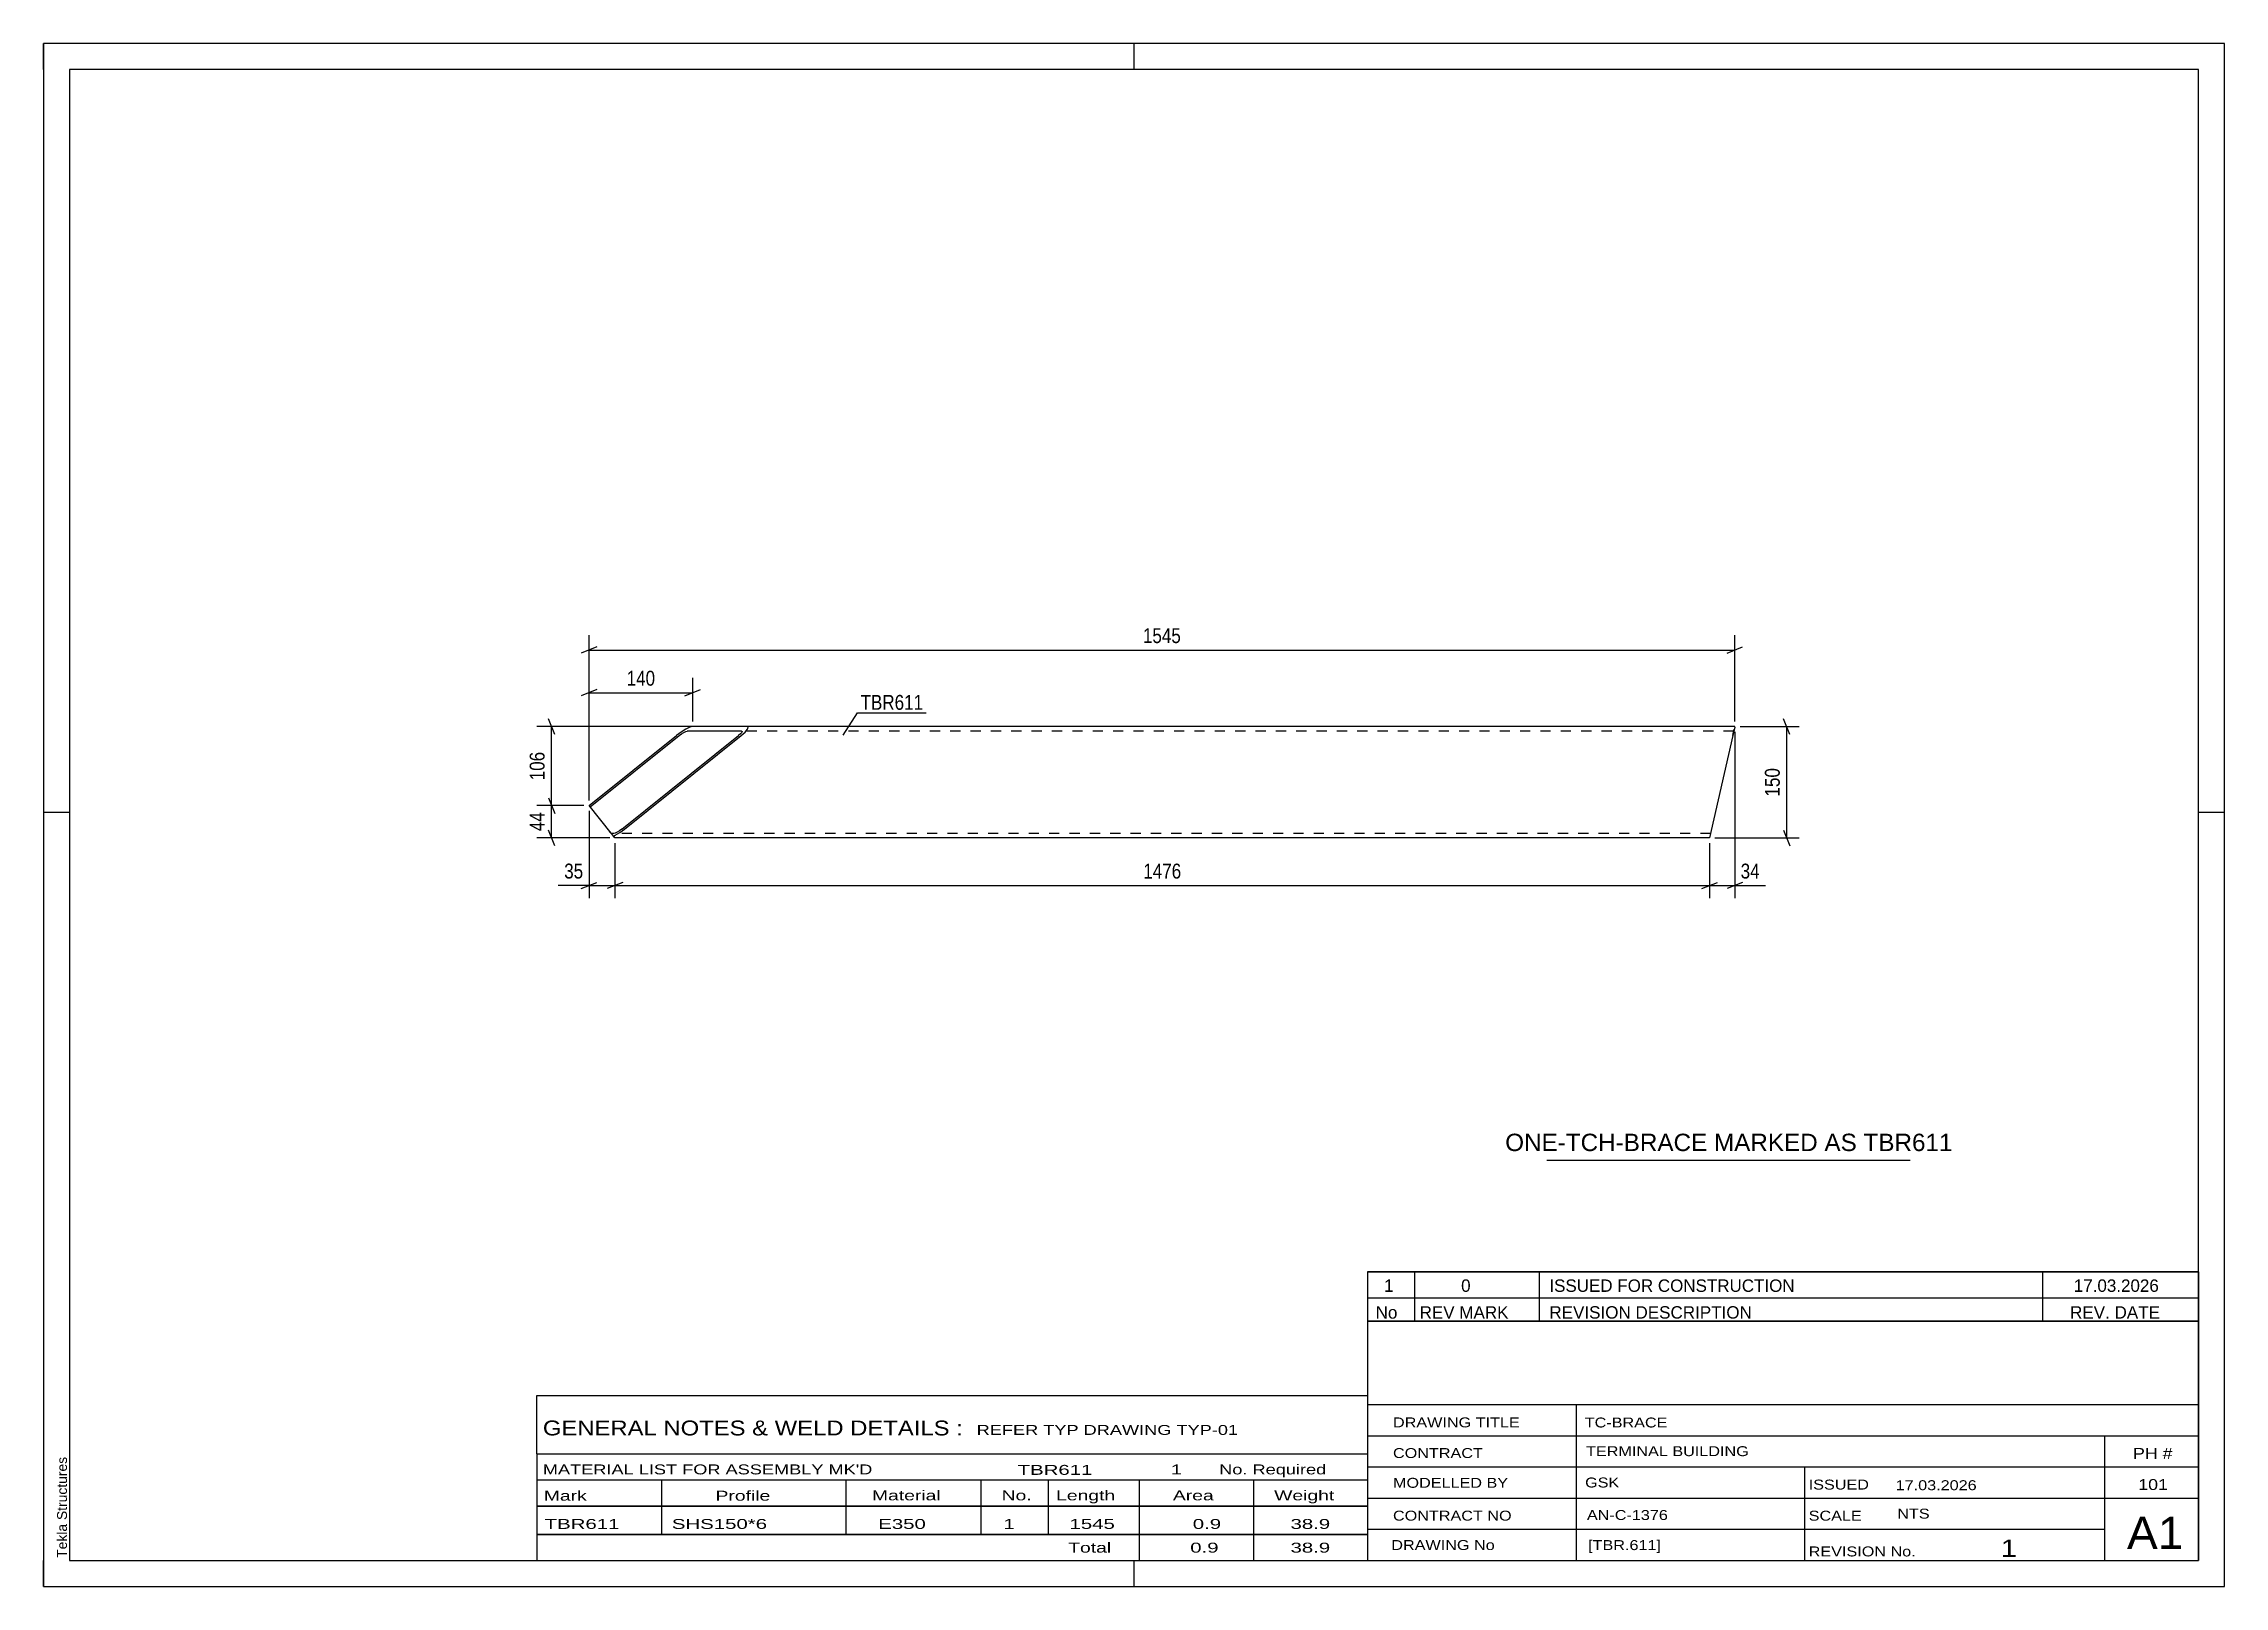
# Model space of a CAD drawing. Header units: millimetres. Extents: x 0 to 420, y 0 to 297.
import ezdxf

# ---------------------------------------------------------------- set-up
doc = ezdxf.new("R2010")
doc.units = ezdxf.units.MM
doc.linetypes.add('DXK_LINE_DOT2', pattern=[3.9198, 1.9599, -1.9599])
doc.styles.add('Arial', font='ARIAL.TTF', dxfattribs={"height": 0.2})
doc.styles.add('Arial Narrow', font='ARIALN.TTF', dxfattribs={"height": 0.2})

# ---------------------------------------------------------------- blocks, each defined once
blk = doc.blocks.new('Unknown-585399653-1162')
at = {"color": 5, "linetype": 'Continuous'}
for p, q in [((420, 297), (0, 297)), ((0, 297), (0, 0)), ((0, 292), (0, 297)), ((210, 292), (210, 297)), ((420, 0), (420, 297)), ((415, 292), (5, 292)), ((5, 292), (5, 5)), ((415, 5), (415, 292)), ((5, 149), (0, 149)), ((420, 149), (415, 149)), ((0, 0), (0, 5)), ((5, 5), (415, 5)), ((210, 0), (210, 5)), ((0, 0), (420, 0))]:
    blk.add_line(p, q, dxfattribs=at)
at = {"color": 174, "linetype": 'Continuous', "style": 'Arial'}
blk.add_text('Tekla Structures', height=1.9102, rotation=90, dxfattribs=at).set_placement((4.5, 5.5))
blk = doc.blocks.new('Part-585399653-1685 - 1679')
at = {"color": 2, "linetype": 'Continuous'}
for p, q in [((105.04, 150.32), (121.88, 163.8)), ((105.23, 150.08), (122.38, 163.8)), ((111.37, 145.8), (133.86, 163.8)), ((111.87, 145.8), (134.36, 163.8)), ((122.78, 164.46), (121.88, 163.8)), ((122.38, 163.8), (122.83, 164.13)), ((123.69, 165.02), (122.78, 164.46)), ((122.83, 164.13), (123.28, 164.41)), ((123.28, 164.41), (123.68, 164.6)), ((123.68, 164.6), (123.95, 164.66)), ((124.48, 165.39), (123.69, 165.02)), ((134.43, 164.66), (123.95, 164.66)), ((125.02, 165.52), (124.48, 165.39)), ((325.72, 165.52), (125.02, 165.52)), ((134.23, 164.13), (133.86, 163.8)), ((134.47, 164.41), (134.23, 164.13)), ((134.36, 163.8), (135.1, 164.46)), ((134.43, 164.66), (134.54, 164.6)), ((134.54, 164.6), (134.47, 164.41)), ((135.1, 164.46), (135.58, 165.02)), ((135.72, 165.39), (135.5, 165.52)), ((135.58, 165.02), (135.72, 165.39)), ((325.33, 163.8), (320.86, 144.09)), ((325.69, 165.39), (325.33, 163.8)), ((325.69, 165.39), (325.72, 165.52)), ((109.29, 145.01), (105.04, 150.32)), ((109.29, 145.01), (109.34, 144.95)), ((109.8, 144.95), (109.34, 144.95)), ((109.74, 144.44), (109.34, 144.95)), ((109.74, 144.44), (110.07, 144.59)), ((110.03, 144.09), (109.74, 144.44)), ((110.08, 145.01), (109.8, 144.95)), ((320.86, 144.09), (110.03, 144.09)), ((110.07, 144.59), (110.98, 145.15)), ((110.47, 145.2), (110.08, 145.01)), ((110.93, 145.48), (110.47, 145.2)), ((111.37, 145.8), (110.93, 145.48)), ((110.98, 145.15), (111.87, 145.8))]:
    blk.add_line(p, q, dxfattribs=at)
at = {"color": 7, "linetype": 'DXK_LINE_DOT2'}
for p, q in [((325.52, 164.66), (134.43, 164.66)), ((325.33, 163.8), (325.6, 165.02)), ((109.14, 145.2), (108.92, 145.48)), ((109.18, 145.15), (109.14, 145.2)), ((109.34, 144.95), (109.29, 145.01)), ((109.92, 144.22), (109.74, 144.44)), ((321.05, 144.95), (109.8, 144.95)), ((321.05, 144.95), (321.07, 145.01))]:
    blk.add_line(p, q, dxfattribs=at)
blk = doc.blocks.new('StraightDimension-585399653-1818 - 1679')
at = {"color": 7, "linetype": 'Continuous'}
for p, q in [((325.72, 164.52), (325.72, 132.52)), ((320.86, 143.09), (320.86, 132.52)), ((319.36, 134.32), (322.36, 135.52)), ((320.86, 134.92), (325.72, 134.92)), ((327.22, 135.52), (324.22, 134.32))]:
    blk.add_line(p, q, dxfattribs=at)
at = {"color": 0}
blk.add_wipeout([(331.1, 135.67), (331.1, 139.87), (326.24, 139.87), (326.24, 135.67)], dxfattribs=at)
at = {"color": 7, "linetype": 'Continuous'}
blk.add_line((325.72, 134.92), (331.62, 134.92), dxfattribs=at)
blk.add_line((325.72, 134.92), (331.62, 134.92), dxfattribs=at)
at = {"color": 3, "style": 'Arial Narrow'}
blk.add_text('34', height=2.863, dxfattribs=at).set_placement((326.84, 136.27))
blk = doc.blocks.new('StraightDimension-585399653-1726 - 1679')
at = {"color": 7, "linetype": 'Continuous'}
for p, q in [((135.5, 165.52), (94.98, 165.52)), ((98.43, 164.02), (97.23, 167.02)), ((97.83, 150.32), (97.83, 165.52)), ((97.23, 151.82), (98.43, 148.82)), ((104.04, 150.32), (94.98, 150.32))]:
    blk.add_line(p, q, dxfattribs=at)
at = {"color": 0}
blk.add_wipeout([(97.08, 161.26), (92.88, 161.26), (92.88, 154.58), (97.08, 154.58)], dxfattribs=at)
at = {"color": 3, "style": 'Arial Narrow'}
blk.add_text('106', height=2.863, rotation=90.0002, dxfattribs=at).set_placement((96.48, 155.18))
blk = doc.blocks.new('StraightDimension-585399653-1727 - 1679')
at = {"color": 7, "linetype": 'Continuous'}
for p, q in [((97.23, 151.82), (98.43, 148.82)), ((104.04, 150.32), (94.98, 150.32)), ((97.83, 144.09), (97.83, 150.32)), ((109.03, 144.09), (94.98, 144.09)), ((98.43, 142.59), (97.23, 145.59))]:
    blk.add_line(p, q, dxfattribs=at)
at = {"color": 0}
blk.add_wipeout([(97.08, 149.63), (92.88, 149.63), (92.88, 144.78), (97.08, 144.78)], dxfattribs=at)
at = {"color": 3, "style": 'Arial Narrow'}
blk.add_text('44', height=2.863, rotation=90.0002, dxfattribs=at).set_placement((96.48, 145.38))
blk = doc.blocks.new('StraightDimension-585399653-1811 - 1679')
at = {"color": 7, "linetype": 'Continuous'}
for p, q in [((326.72, 165.52), (338.12, 165.52)), ((336.32, 164.02), (335.12, 167.02)), ((335.72, 144.09), (335.72, 165.52)), ((321.86, 144.09), (338.12, 144.09)), ((335.12, 145.59), (336.32, 142.59))]:
    blk.add_line(p, q, dxfattribs=at)
at = {"color": 0}
blk.add_wipeout([(334.97, 158.15), (330.77, 158.15), (330.77, 151.46), (334.97, 151.46)], dxfattribs=at)
at = {"color": 3, "style": 'Arial Narrow'}
blk.add_text('150', height=2.863, rotation=90.0002, dxfattribs=at).set_placement((334.37, 152.06))
blk = doc.blocks.new('StraightDimension-585399653-1819 - 1679')
at = {"color": 7, "linetype": 'Continuous'}
for p, q in [((110.03, 143.09), (110.03, 132.52)), ((320.86, 143.09), (320.86, 132.52)), ((111.53, 135.52), (108.53, 134.32)), ((110.03, 134.92), (320.86, 134.92)), ((319.36, 134.32), (322.36, 135.52))]:
    blk.add_line(p, q, dxfattribs=at)
at = {"color": 0}
blk.add_wipeout([(219.7, 135.67), (219.7, 139.87), (211.19, 139.87), (211.19, 135.67)], dxfattribs=at)
at = {"color": 3, "style": 'Arial Narrow'}
blk.add_text('1476', height=2.863, dxfattribs=at).set_placement((211.79, 136.27))
blk = doc.blocks.new('StraightDimension-585399653-1820 - 1679')
at = {"color": 7, "linetype": 'Continuous'}
for p, q in [((105.04, 149.32), (105.04, 132.52)), ((110.03, 143.09), (110.03, 132.52)), ((103.54, 134.32), (106.54, 135.52)), ((105.04, 134.92), (110.03, 134.92)), ((111.53, 135.52), (108.53, 134.32))]:
    blk.add_line(p, q, dxfattribs=at)
at = {"color": 0}
blk.add_wipeout([(104.51, 135.67), (104.51, 139.87), (99.66, 139.87), (99.66, 135.67)], dxfattribs=at)
at = {"color": 7, "linetype": 'Continuous'}
blk.add_line((105.04, 134.92), (99.13, 134.92), dxfattribs=at)
blk.add_line((105.04, 134.92), (99.13, 134.92), dxfattribs=at)
at = {"color": 3, "style": 'Arial Narrow'}
blk.add_text('35', height=2.863, dxfattribs=at).set_placement((100.26, 136.27))
blk = doc.blocks.new('StraightDimension-585399653-1834 - 1679')
at = {"color": 7, "linetype": 'Continuous'}
for p, q in [((106.54, 180.85), (103.54, 179.65)), ((105.04, 151.32), (105.04, 183.1)), ((324.22, 179.65), (327.22, 180.85)), ((325.72, 166.52), (325.72, 183.1)), ((105.04, 180.25), (325.72, 180.25))]:
    blk.add_line(p, q, dxfattribs=at)
at = {"color": 0}
blk.add_wipeout([(219.63, 181), (219.63, 185.2), (211.12, 185.2), (211.12, 181)], dxfattribs=at)
at = {"color": 3, "style": 'Arial Narrow'}
blk.add_text('1545', height=2.863, dxfattribs=at).set_placement((211.72, 181.6))
blk = doc.blocks.new('StraightDimension-585399653-2137 - 1679')
at = {"color": 7, "linetype": 'Continuous'}
for p, q in [((106.54, 172.65), (103.54, 171.45)), ((105.04, 151.32), (105.04, 174.9)), ((123.52, 171.45), (126.52, 172.65)), ((125.02, 166.52), (125.02, 174.9)), ((105.04, 172.05), (125.02, 172.05))]:
    blk.add_line(p, q, dxfattribs=at)
at = {"color": 0}
blk.add_wipeout([(118.37, 172.8), (118.37, 177), (111.69, 177), (111.69, 172.8)], dxfattribs=at)
at = {"color": 3, "style": 'Arial Narrow'}
blk.add_text('140', height=2.863, dxfattribs=at).set_placement((112.29, 173.4))
blk = doc.blocks.new('Unknown-585399653-2238')
at = {"color": 7, "linetype": 'Continuous'}
blk.add_line((289.5, 82.05), (359.5, 82.05), dxfattribs=at)
at = {"color": 7, "style": 'Arial'}
blk.add_text('ONE-TCH-BRACE MARKED AS TBR611', height=3.3428, dxfattribs=at).set_placement((281.49, 83.8))
blk = doc.blocks.new('Unknown-585399653-2235')
at = {"color": 7, "linetype": 'Continuous'}
for p, q in [((255, 51.05), (255, 5)), ((255, 51.05), (415, 51.05)), ((415, 51), (415, 5)), ((255, 35), (415, 35)), ((295.14, 35), (295.14, 5)), ((255, 29), (415, 29)), ((397, 5.05), (397, 29.05)), ((255, 23), (415, 23)), ((339.14, 23), (339.14, 5)), ((255, 17), (415, 17)), ((255, 11), (397, 11)), ((255, 5), (415, 5))]:
    blk.add_line(p, q, dxfattribs=at)
at = {"color": 7, "style": 'Arial Narrow'}
for s, height, width, p in [('DRAWING TITLE', 1.9089, 1.425378, (259.88, 30.61)), ('TC-BRACE', 1.909, 1.425378, (296.81, 30.59)), ('CONTRACT', 1.909, 1.425378, (259.88, 24.71)), ('TERMINAL BUILDING', 1.9089, 1.425378, (297.06, 25.07)), ('MODELLED BY', 1.9089, 1.425378, (259.88, 18.98)), ('GSK', 1.909, 1.425378, (296.88, 19.04)), ('ISSUED', 1.909, 1.425378, (339.94, 18.64)), ('17.03.2026', 1.909, 1.425378, (356.69, 18.52)), ('CONTRACT NO', 1.9089, 1.425378, (259.88, 12.66)), ('AN-C-1376', 1.909, 1.425378, (297.23, 12.78)), ('SCALE', 1.909, 1.425378, (339.94, 12.65)), ('A1', 6.204, 1.25, (401.24, 7.2)), ('DRAWING No', 1.909, 1.425378, (259.56, 7)), ('[TBR.611]', 1.909, 1.425378, (297.46, 6.99)), ('1', 3.34, 1.5, (376.91, 5.68)), ('REVISION No.', 1.9089, 1.425378, (339.94, 5.77))]:
    blk.add_text(s, height=height, dxfattribs=dict(at, width=width)).set_placement(p)
at = {"color": 7, "linetype": 'Continuous', "style": 'Arial Narrow'}
for s, height, width, p in [('PH #', 2.1, 1.42538, (402.4, 24.55)), ('101', 2.1, 1.42538, (403.41, 18.55)), ('NTS', 1.909, 1.425378, (357, 13.05))]:
    blk.add_text(s, height=height, dxfattribs=dict(at, width=width)).set_placement(p)
blk = doc.blocks.new('Unknown-585399653-2236')
at = {"color": 7, "linetype": 'Continuous'}
for p, q in [((255, 60.55), (415, 60.55)), ((415, 60.55), (255, 60.55)), ((255, 60.55), (255, 55.55)), ((264, 60.55), (264, 55.55)), ((288, 60.55), (288, 55.55)), ((385, 60.55), (385, 55.55)), ((415, 60.55), (415, 55.55)), ((255, 55.55), (415, 55.55)), ((255, 55.55), (255, 51.05)), ((255, 55.55), (415, 55.55)), ((264, 55.55), (264, 51.05)), ((288, 55.55), (288, 51.05)), ((385, 55.55), (385, 51.05)), ((415, 55.55), (415, 51.05)), ((415, 51.05), (255, 51.05))]:
    blk.add_line(p, q, dxfattribs=at)
at = {"color": 7, "linetype": 'Continuous', "style": 'Arial Narrow'}
for s, height, width, p in [('1', 2.39, 1.196471, (258.16, 56.7)), ('0', 2.39, 1.196471, (273, 56.7)), ('ISSUED FOR CONSTRUCTION', 2.3861, 1.196471, (290, 56.7)), ('17.03.2026', 2.386, 1.196471, (391, 56.7)), ('No', 2.386, 1.2, (256.54, 51.55)), ('REV MARK', 2.386, 1.2, (265, 51.55)), ('REVISION DESCRIPTION', 2.3861, 1.2, (290, 51.55)), ('REV. DATE', 2.386, 1.2, (390.28, 51.55))]:
    blk.add_text(s, height=height, dxfattribs=dict(at, width=width)).set_placement(p)
blk = doc.blocks.new('Unknown-585399653-2237')
at = {"color": 7, "linetype": 'Continuous'}
for p, q in [((95, 36.75), (255, 36.75)), ((95, 25.5), (95, 36.75)), ((255, 36.75), (255, 25.5)), ((95, 25.5), (255, 25.5)), ((95, 25.5), (95, 20.5)), ((255, 25.5), (255, 20.5)), ((95, 20.5), (255, 20.5)), ((95, 20.5), (95, 15.5)), ((119, 20.5), (119, 15.5)), ((154.5, 20.5), (154.5, 15.5)), ((180.5, 20.5), (180.5, 15.5)), ((193.5, 20.5), (193.5, 15.5)), ((211, 20.5), (211, 15.5)), ((233, 20.5), (233, 15.5)), ((255, 20.5), (255, 15.5)), ((95, 15.5), (255, 15.5)), ((95, 15.45), (95, 10.05)), ((95, 15.45), (255, 15.45)), ((119, 15.5), (119, 10)), ((154.5, 15.5), (154.5, 10)), ((180.5, 15.5), (180.5, 10)), ((193.5, 15.5), (193.5, 10)), ((211, 15.5), (211, 10)), ((233, 15.5), (233, 10)), ((255, 15.45), (255, 10.05)), ((95, 10.05), (255, 10.05)), ((95, 10), (255, 10)), ((95, 10), (95, 5)), ((211, 10), (211, 5)), ((233, 10), (233, 5)), ((255, 10), (255, 5)), ((95, 5), (255, 5))]:
    blk.add_line(p, q, dxfattribs=at)
at = {"color": 7, "style": 'Arial Narrow'}
for s, height, width, p in [('GENERAL NOTES & WELD DETAILS :', 2.8633, 1.4, (96.15, 29.06)), ('REFER TYP DRAWING TYP-01', 1.9089, 1.6, (179.7, 29.16)), ("MATERIAL LIST FOR ASSEMBLY MK'D", 1.9089, 1.6, (96.15, 21.56)), ('TBR611', 1.909, 1.794707, (187.59, 21.47)), ('1', 1.91, 1.794707, (217.08, 21.56)), ('No. Required', 1.9089, 1.6, (226.41, 21.56)), ('Mark', 1.909, 1.7, (96.34, 16.5)), ('Profile', 1.909, 1.7, (129.41, 16.5)), ('Material', 1.909, 1.7, (159.54, 16.56)), ('No.', 1.909, 1.7, (184.5, 16.56)), ('Length', 1.909, 1.7, (195, 16.56)), ('Area', 1.909, 1.7, (217.5, 16.56)), ('Weight', 1.909, 1.7, (237, 16.56))]:
    blk.add_text(s, height=height, dxfattribs=dict(at, width=width)).set_placement(p)
at = {"color": 7, "linetype": 'Continuous', "style": 'Arial Narrow'}
for s, height, width, p in [('TBR611', 1.909, 1.794707, (96.5, 11.06)), ('SHS150*6', 1.909, 1.794707, (121, 11.06)), ('E350', 1.909, 1.794707, (160.74, 11.06)), ('1', 1.91, 1.794707, (184.86, 11.06)), ('1545', 1.909, 1.794707, (197.58, 11.06)), ('0.9', 1.909, 1.794707, (221.32, 11.06)), ('38.9', 1.909, 1.794707, (240.14, 11.06)), ('Total', 1.909, 1.7, (197.33, 6.5)), ('0.9', 1.909, 1.794707, (220.83, 6.5)), ('38.9', 1.909, 1.794707, (240.14, 6.5))]:
    blk.add_text(s, height=height, dxfattribs=dict(at, width=width)).set_placement(p)
blk = doc.blocks.new('Mark-585399653-1718 - 1679')
at = {"color": 0}
blk.add_wipeout([(169.39, 168.75), (169.39, 171.75), (157.34, 171.75), (157.34, 168.75)], dxfattribs=at)
blk.add_wipeout([(169.39, 168.75), (169.39, 171.75), (157.34, 171.75), (157.34, 168.75)], dxfattribs=at)
at = {"color": 30, "linetype": 'Continuous'}
for p, q in [((154.01, 163.87), (156.74, 168.15)), ((156.74, 168.15), (169.99, 168.15))]:
    blk.add_line(p, q, dxfattribs=at)
at = {"color": 3, "style": 'Arial Narrow'}
blk.add_text('TBR611', height=2.863, dxfattribs=at).set_placement((157.34, 168.75))

msp = doc.modelspace()

# ---------------------------------------------------------------- block references
for name in ['Unknown-585399653-1162', 'Part-585399653-1685 - 1679', 'Unknown-585399653-2238', 'Unknown-585399653-2236', 'Unknown-585399653-2235', 'Unknown-585399653-2237']:
    msp.add_blockref(name, (0, 0))

# ---------------------------------------------------------------- next in the draw order: block references
for name in ['StraightDimension-585399653-1726 - 1679', 'StraightDimension-585399653-1818 - 1679']:
    msp.add_blockref(name, (0, 0))

# ---------------------------------------------------------------- next in the draw order: block references
for name in ['StraightDimension-585399653-1811 - 1679', 'StraightDimension-585399653-1727 - 1679']:
    msp.add_blockref(name, (0, 0))

# ---------------------------------------------------------------- next in the draw order: block references
msp.add_blockref('StraightDimension-585399653-1819 - 1679', (0, 0))

# ---------------------------------------------------------------- next in the draw order: block references
msp.add_blockref('StraightDimension-585399653-1820 - 1679', (0, 0))

# ---------------------------------------------------------------- next in the draw order: block references
msp.add_blockref('StraightDimension-585399653-1834 - 1679', (0, 0))

# ---------------------------------------------------------------- next in the draw order: block references
for name in ['StraightDimension-585399653-2137 - 1679', 'Mark-585399653-1718 - 1679']:
    msp.add_blockref(name, (0, 0))

doc.saveas('drawing.dxf')
